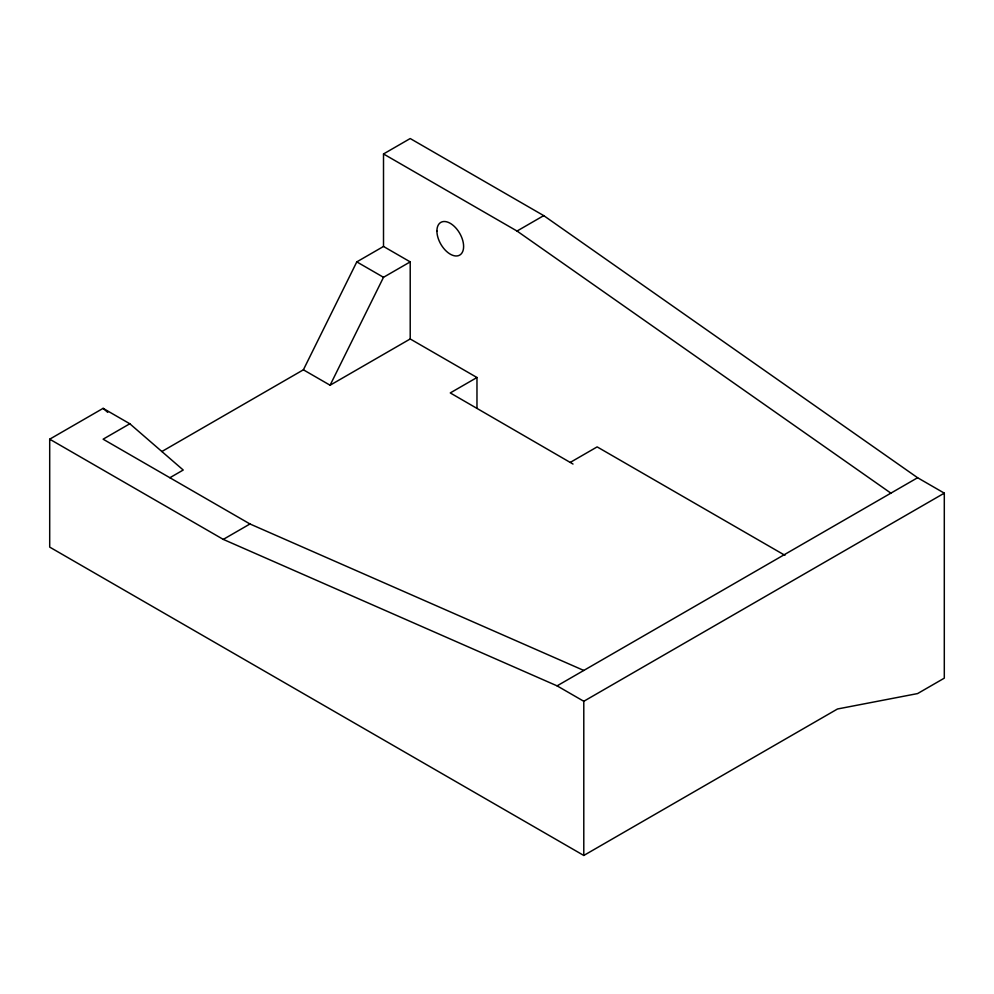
<?xml version="1.0" encoding="UTF-8"?>
<svg xmlns="http://www.w3.org/2000/svg" width="994" height="994" viewBox="0 0 994 994"><rect width="100%" height="100%" fill="white"/><g stroke="black" fill="none" stroke-linecap="round" stroke-linejoin="round"><path stroke-width="1.49" d="M303.394 369.805L356.796 261.882L383.51 246.462L410.211 261.882L410.211 338.966L330.095 385.225L303.394 369.805L161.86 451.524M330.095 385.225L383.51 277.301L410.211 261.882M383.51 246.462L383.51 153.958L410.211 138.539L543.73 215.623L917.599 477.729L944.3 493.148L944.3 678.156L917.599 693.576L837.482 708.995L583.789 855.461L49.7 547.11L49.7 439.186L103.115 408.348L129.816 423.767L183.219 470.025L169.875 477.729M129.816 423.767L103.115 439.186L249.979 523.975L583.789 670.453M383.51 153.958L517.029 231.043L543.73 215.623M476.971 408.348L476.971 377.509L450.27 392.928L573.016 464.049M49.7 439.186L223.277 539.394L249.979 523.975M570.432 462.309L597.145 446.89L784.925 555.311M223.277 539.394L557.087 685.86L917.599 477.729M557.087 685.86L583.789 701.279L944.3 493.148M356.796 261.882L383.51 277.301M410.211 338.966L476.971 377.509M517.029 231.043L890.885 493.148M103.115 408.348L107.75 412.373M583.789 701.279L583.789 855.461M436.913 231.043A18.886 10.897 60 0 0 456.942 255.955A18.886 10.897 60 0 0 456.942 229.254A18.886 10.897 60 0 0 436.913 231.043"/></g></svg>
